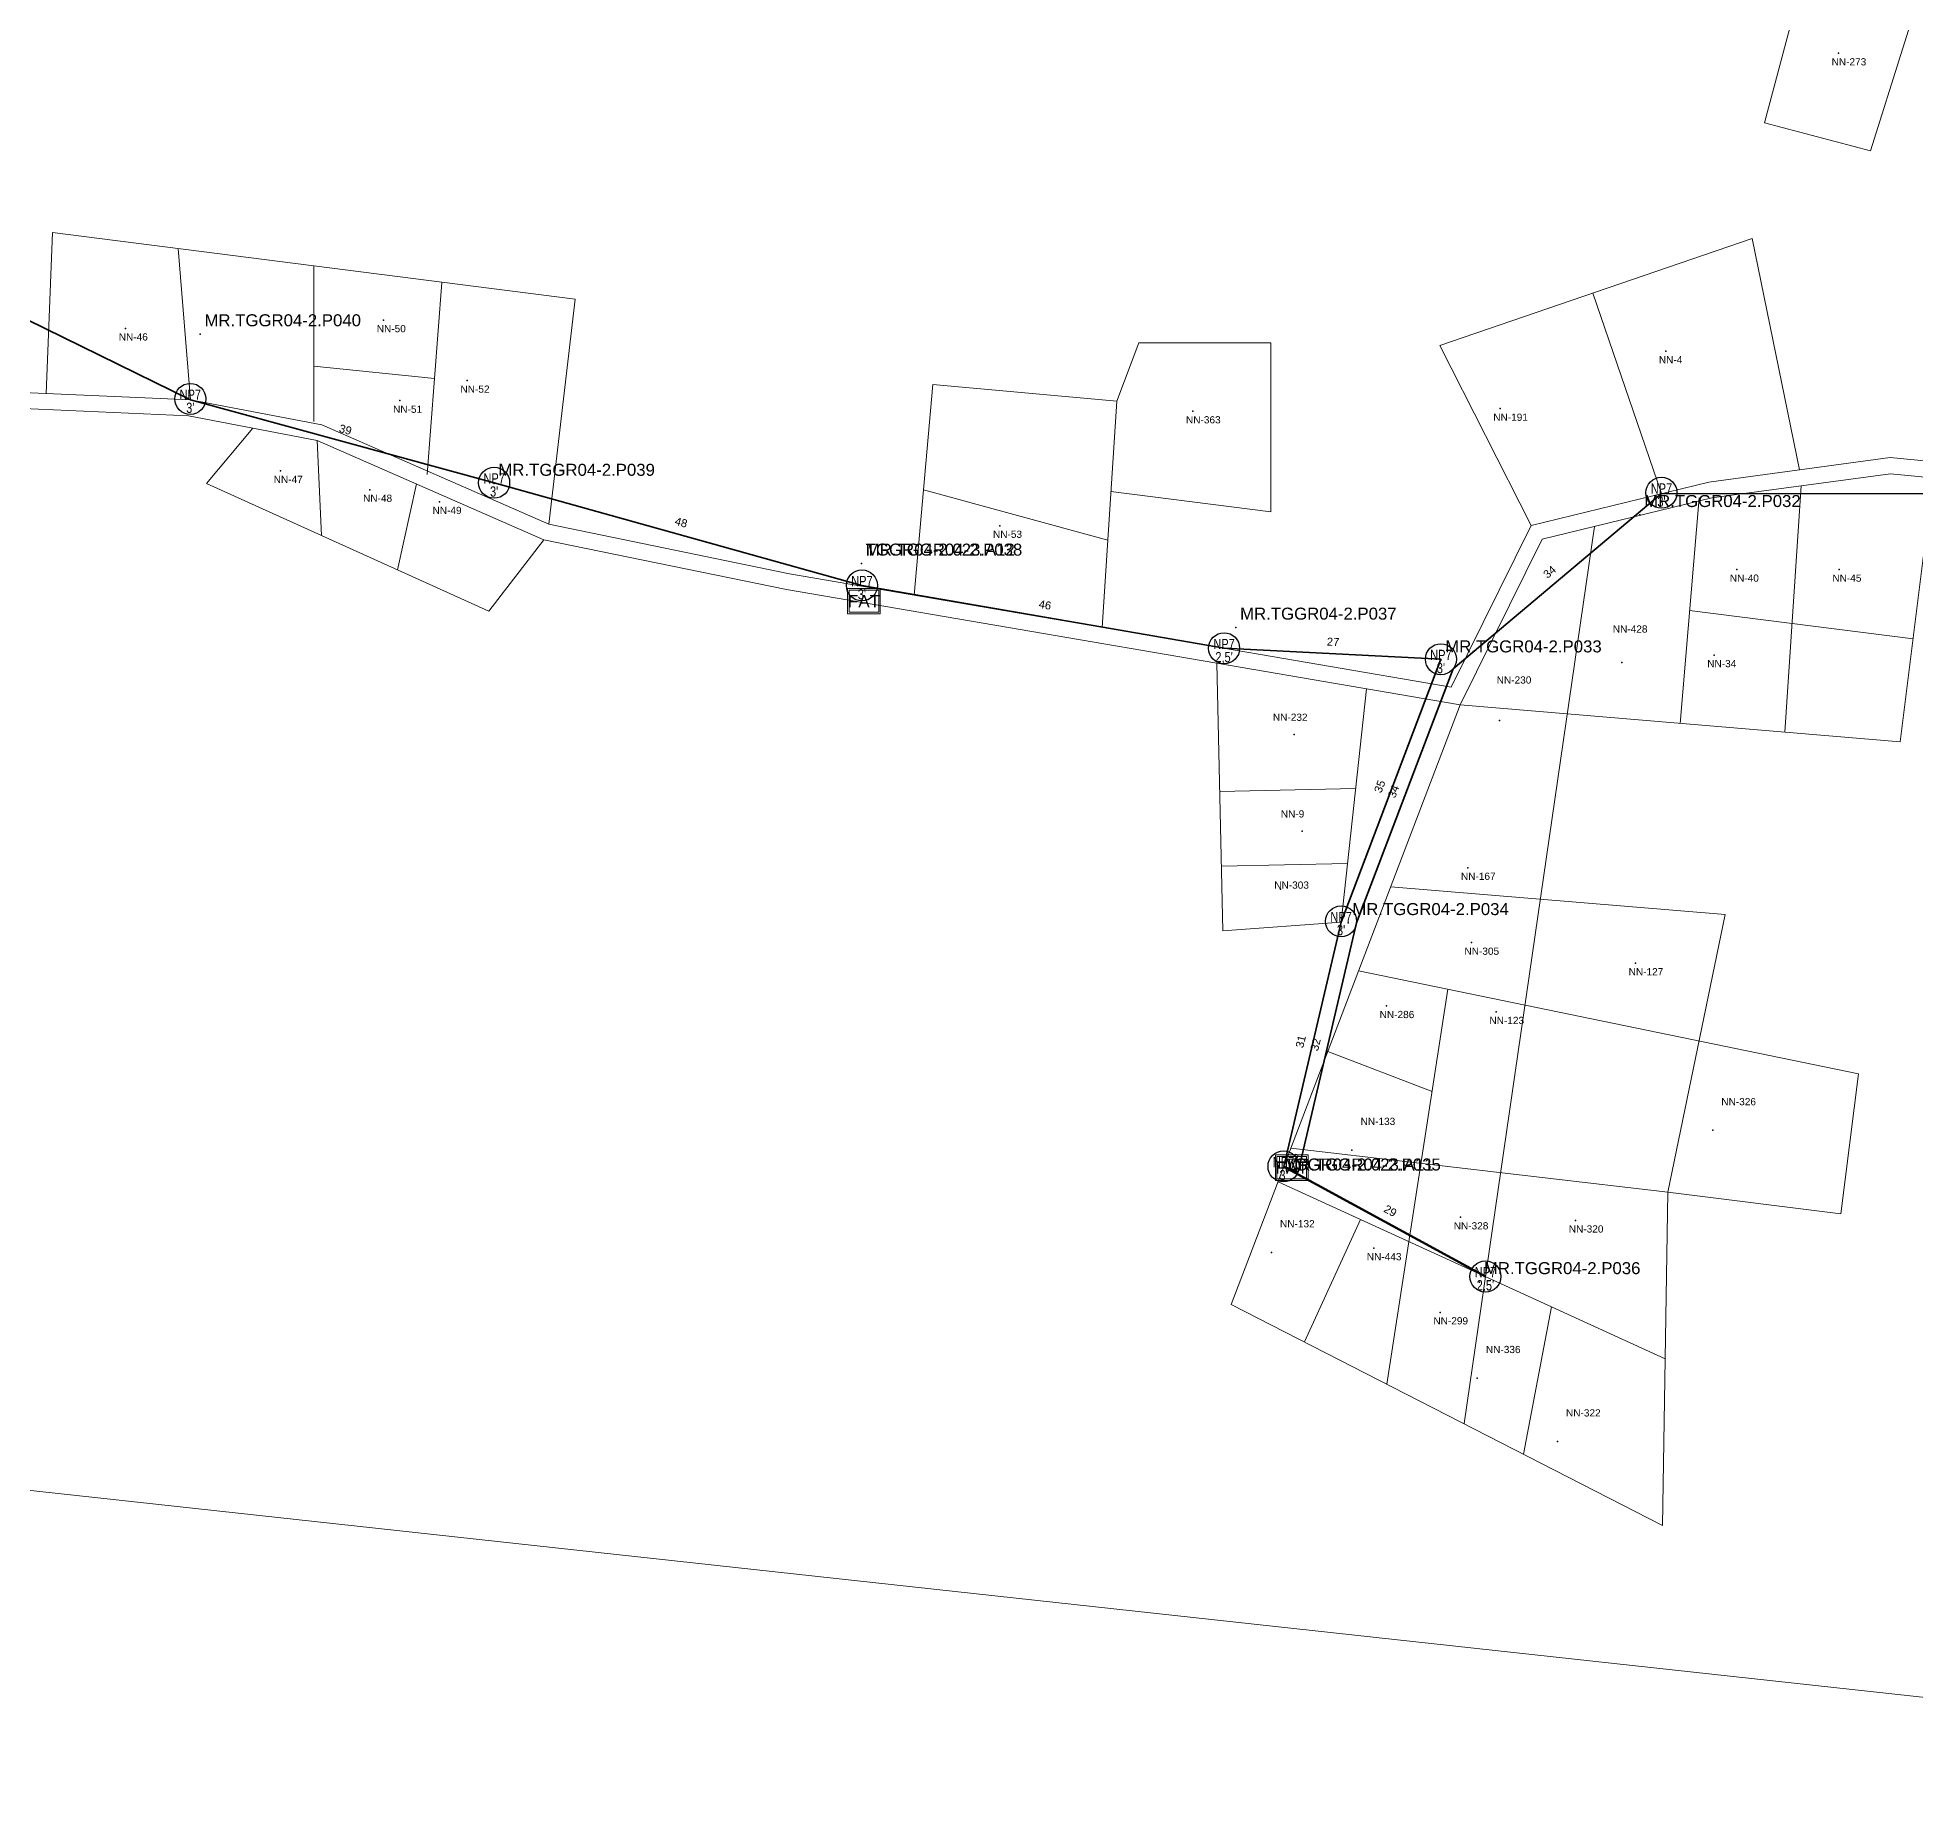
# Model space of a CAD drawing. Header units: metres. Extents: x -2567 to -1147, y 1126 to 2045.
# Drawn here: x -2018.8 to -1784.1, y 1125.7 to 1345.7 of the extents above; entities that cross this region are included whole.
import ezdxf
from ezdxf.enums import TextEntityAlignment as Align

# ---------------------------------------------------------------- set-up
doc = ezdxf.new("R2010")
doc.units = ezdxf.units.M
for name, color, linetype, lineweight in [('BASIC MAP', 7, 'Continuous', 9), ('BOUNDARY FDT 1', 1, 'Continuous', 18), ('FAT', 40, 'Continuous', 9), ('FO 48 CORE', 204, 'Continuous', 35), ('HOME', 7, 'Continuous', 9), ('SLING WIRE FDT 2', 4, 'Continuous', 50)]:
    doc.layers.add(name, color=color, linetype=linetype, lineweight=lineweight)
for name, color, linetype in [('BASIC MAP_PT', 7, 'Continuous'), ('BASIC MAP_PT_NUM', 7, 'Continuous'), ('Home Number RW 01 FDT 2', 6, 'Continuous'), ('Label', 130, 'Continuous'), ('NEW POLE 7m (3 inches) FDT 2', 4, 'Continuous'), ('NEW POLE 7M 2.5INCH FDT 2', 212, 'Continuous')]:
    doc.layers.add(name, color=color, linetype=linetype)
doc.styles.get("Standard").update_dxf_attribs({"font": 'arial.ttf'})
doc.styles.add('Title Block 3', font='dgn003.shx')

# ---------------------------------------------------------------- blocks, each defined once
blk = doc.blocks.new('*U68')
at = {"color": 0, "linetype": 'ByBlock', "lineweight": -2}
blk.add_circle((0, 0), 2.24, dxfattribs=at)
at = {"color": 0, "linetype": 'ByBlock', "lineweight": -2, "style": 'Title Block 3', "width": 0.799091}
for s, p in [('NP7', (0, 0.62)), ("3'", (0, -1.27))]:
    blk.add_text(s, height=1.488, dxfattribs=at).set_placement(p, align=Align.MIDDLE_CENTER)
blk = doc.blocks.new('*U70')
at = {"color": 0, "linetype": 'ByBlock', "lineweight": -2}
blk.add_circle((0, 0), 2.24, dxfattribs=at)
at = {"color": 0, "linetype": 'ByBlock', "lineweight": -2, "style": 'Title Block 3', "width": 0.799091}
for s, p in [('NP7', (0, 0.62)), ("2,5'", (0, -1.27))]:
    blk.add_text(s, height=1.488, dxfattribs=at).set_placement(p, align=Align.MIDDLE_CENTER)

msp = doc.modelspace()

# ---------------------------------------------------------------- linework, layer by layer
at = {"layer": 'BASIC MAP', "lineweight": 0}
for points in [[(-2023.46, 1301.49), (-1999.7, 1300.46), (-1983.27, 1297.33), (-1954.92, 1284.91), (-1924.81, 1278.72), (-1842.15, 1264.57), (-1832.14, 1284.78), (-1809.93, 1290.18), (-1787.28, 1293.24), (-1750.48, 1289.69), (-1748.25, 1307.09), (-1739.24, 1359.15), (-1734.35, 1366.61), (-1749.49, 1378.66), (-1773.57, 1382.9), (-1788.11, 1385.52), (-1787.78, 1394.07), (-1791.5, 1394.76), (-1826.93, 1387.92), (-1835.29, 1387.25), (-1852.6, 1392.87), (-1861.18, 1393.99), (-1873.94, 1390.59), (-1890.46, 1378.78)], [(-2024.35, 1299.53), (-1999.94, 1298.47), (-1983.87, 1295.4), (-1955.53, 1282.99), (-1925.19, 1276.75), (-1841.02, 1262.34), (-1830.76, 1283.05), (-1809.55, 1288.21), (-1787.24, 1291.23), (-1748.75, 1287.51), (-1704.6, 1279.77), (-1687.22, 1288.6), (-1655.66, 1286.78), (-1642.09, 1284.34), (-1635.84, 1272.01), (-1631.27, 1255.41), (-1631.4, 1238.92), (-1525.95, 1230.07), (-1534.57, 1189.51), (-1536.35, 1155.98)]]:
    msp.add_lwpolyline(points, dxfattribs=at)
at = {"layer": 'BASIC MAP_PT'}
for p in [(-1793.74, 1343.76), (-1975.56, 1310.42), (-2007.79, 1309.39), (-1998.47, 1308.67), (-1815.32, 1306.54), (-1965.09, 1302.86), (-1973.52, 1300.36), (-1874.43, 1299.03), (-1836.02, 1299.36), (-1988.43, 1291.59), (-1977.26, 1289.23), (-1961.74, 1289.99), (-1968.58, 1287.72), (-1818.55, 1286.09), (-1898.54, 1284.73), (-1915.83, 1280.02), (-1915.83, 1280.02), (-1806.46, 1279.26), (-1793.64, 1279.26), (-1869.05, 1272.02), (-1843.42, 1267.93), (-1820.82, 1267.64), (-1809.28, 1268.57), (-1836.1, 1260.39), (-1861.75, 1258.66), (-1860.76, 1246.59), (-1840.06, 1242), (-1863.47, 1239.31), (-1855.03, 1235.11), (-1839.62, 1232.65), (-1819.1, 1230.08), (-1850.22, 1224.74), (-1836.5, 1224), (-1809.46, 1209.2), (-1854.54, 1206.73), (-1863.53, 1203.2), (-1863.53, 1203.2), (-1840.96, 1198.33), (-1826.59, 1197.95), (-1864.61, 1193.95), (-1851.82, 1194.48), (-1838.58, 1190.25), (-1843.5, 1186.46), (-1838.88, 1178.24), (-1828.87, 1170.32)]:
    msp.add_point(p, dxfattribs=at)
at = {"layer": 'BOUNDARY FDT 1'}
msp.add_lwpolyline([(-1660.23, 1639.76), (-1481.41, 1443.99), (-1667.34, 1125.73), (-2420.4, 1207.97), (-2566.74, 1457.4), (-2517.96, 1564.7), (-2246.18, 1543.79), (-1660.23, 1639.76)], dxfattribs=at)
at = {"layer": 'FAT', "transparency": 16777216, "flags": 128}
for points in [[(-1917.57, 1273.72), (-1913.48, 1273.72), (-1913.48, 1276.88), (-1917.57, 1276.88)], [(-1917.37, 1273.92), (-1913.68, 1273.92), (-1913.68, 1276.68), (-1917.37, 1276.68)], [(-1864.11, 1202.95), (-1860.02, 1202.95), (-1860.02, 1206.12), (-1864.11, 1206.12)], [(-1863.91, 1203.15), (-1860.22, 1203.15), (-1860.22, 1205.92), (-1863.91, 1205.92)]]:
    msp.add_lwpolyline(points, close=True, dxfattribs=at)
at = {"layer": 'FO 48 CORE'}
msp.add_lwpolyline([(-1738.31, 1352.89), (-1743.41, 1323.3), (-1748.34, 1290.68), (-1702.03, 1284.22), (-1702.31, 1282.15), (-1748.89, 1288.66), (-1815.86, 1288.74), (-1841.88, 1266.86), (-1853.97, 1235.12), (-1861.27, 1204.01), (-1863.04, 1204.69), (-1855.89, 1235.2), (-1843.42, 1268.05), (-1870.52, 1269.42), (-1915.78, 1277.28), (-1961.74, 1290.11), (-1999.7, 1300.46), (-2042.94, 1321.65)], dxfattribs=at)
at = {"layer": 'HOME'}
for points in [[(-1773.57, 1382.9), (-1789.75, 1331.55), (-1802.99, 1335.05), (-1796.21, 1360.54)], [(-1832.14, 1284.78), (-1843.55, 1307.26), (-1804.54, 1320.63), (-1798.6, 1291.71)], [(-1815.86, 1288.74), (-1824.45, 1313.8)], [(-1800.46, 1258.94), (-1798.4, 1289.72)], [(-1781.89, 1290.71), (-1786.03, 1257.73)], [(-1813.52, 1260.04), (-1811.16, 1288.21)], [(-1840.53, 1172.56), (-1824.22, 1284.64)], [(-1812.34, 1274.13), (-1784.41, 1270.62)], [(-1870.66, 1234.12), (-1871.41, 1267.55)], [(-1870.66, 1234.12), (-1870.66, 1234.12), (-1855.89, 1235.2), (-1852.72, 1264.35)], [(-1841.02, 1262.34), (-1869.62, 1187.46)], [(-1841.02, 1262.34), (-1786.03, 1257.73)], [(-1854.08, 1251.89), (-1871.05, 1251.51)], [(-1855.09, 1242.55), (-1870.84, 1242.2)], [(-1849.7, 1239.61), (-1807.88, 1236.15), (-1815.05, 1201.49), (-1862.17, 1206.96)], [(-1791.24, 1216.27), (-1853.71, 1229.11)], [(-1850.18, 1177.5), (-1842.56, 1226.82)], [(-1844.53, 1214.07), (-1857.56, 1219.05)], [(-1791.24, 1216.27), (-1793.43, 1198.78), (-1815.05, 1201.49), (-1815.73, 1159.84), (-1869.62, 1187.46)], [(-1863.77, 1202.77), (-1815.39, 1180.67)], [(-1860.45, 1182.77), (-1853.46, 1198.06)], [(-1833.1, 1168.75), (-1829.59, 1187.16)]]:
    msp.add_lwpolyline(points, dxfattribs=at)
at = {"layer": 'HOME', "lineweight": 0}
for points in [[(-2017.73, 1301.24), (-2016.94, 1321.35), (-1951.62, 1313.02), (-1954.92, 1284.91)], [(-2001.22, 1319.35), (-1999.7, 1300.46)], [(-1984.28, 1317.19), (-1984.28, 1297.76)], [(-1968.27, 1315.14), (-1970.13, 1291.12)], [(-1884.67, 1288.99), (-1884.67, 1288.99), (-1864.67, 1286.48), (-1864.67, 1307.58), (-1881.19, 1307.58), (-1883.94, 1300.31)], [(-1969.2, 1303.13), (-1984.28, 1304.68)], [(-1909.24, 1276.05), (-1906.9, 1302.36), (-1883.94, 1300.31), (-1885.76, 1272.03)], [(-1991.9, 1296.94), (-1997.7, 1290.01), (-1962.39, 1274.04), (-1955.53, 1282.99)], [(-1983.87, 1295.4), (-1983.3, 1283.5)], [(-1971.43, 1289.96), (-1973.81, 1279.21)], [(-1908.07, 1289.2), (-1885.06, 1282.94)]]:
    msp.add_lwpolyline(points, dxfattribs=at)
at = {"layer": 'SLING WIRE FDT 2'}
msp.add_lwpolyline([(-1863.09, 1204.69), (-1837.86, 1190.94)], dxfattribs=at)

# ---------------------------------------------------------------- block references
at = {"layer": 'NEW POLE 7m (3 inches) FDT 2', "xscale": 0.866141732282704, "yscale": 0.866141732282704, "zscale": 0.866141732282704}
for p in [(-1999.71, 1300.57), (-1961.74, 1290.11), (-1815.86, 1288.85), (-1915.78, 1277.28), (-1843.42, 1268.05), (-1855.9, 1235.31), (-1863.09, 1204.69)]:
    msp.add_blockref('*U68', p, dxfattribs=at)
at = {"layer": 'NEW POLE 7M 2.5INCH FDT 2', "xscale": 0.866141732282704, "yscale": 0.866141732282704, "zscale": 0.866141732282704}
for p in [(-1870.52, 1269.42), (-1837.86, 1190.94)]:
    msp.add_blockref('*U70', p, dxfattribs=at)

# ---------------------------------------------------------------- texts
at = {"layer": 'BASIC MAP_PT_NUM'}
for s, p in [('TGGR04-2.023.A12', (-1915.3, 1280.55)), ('TGGR04-2.023.A11', (-1863, 1203.73))]:
    msp.add_text(s, height=1.5, dxfattribs=at).set_placement(p, align=Align.BOTTOM_LEFT)
at = {"layer": 'FAT', "color": 0, "transparency": 16777216, "flags": 2}
for p in [(-1915.52, 1275.3), (-1862.07, 1204.54)]:
    msp.add_attdef('FAT', text='16', height=1.536, dxfattribs=at).set_placement(p, align=Align.MIDDLE)
at = {"layer": 'Home Number RW 01 FDT 2'}
for s, p in [('NN-273', (-1794.6, 1341.97)), ('NN-50', (-1976.41, 1308.64)), ('NN-46', (-2008.65, 1307.6)), ('NN-4', (-1816.18, 1304.75)), ('NN-52', (-1965.95, 1301.08)), ('NN-51', (-1974.37, 1298.57)), ('NN-363', (-1875.28, 1297.25)), ('NN-191', (-1836.88, 1297.57)), ('NN-47', (-1989.29, 1289.8)), ('NN-48', (-1978.12, 1287.45)), ('NN-49', (-1969.44, 1285.93)), ('NN-53', (-1899.4, 1282.95)), ('NN-40', (-1807.32, 1277.47)), ('NN-45', (-1794.5, 1277.47)), ('NN-428', (-1821.94, 1271.11)), ('NN-34', (-1810.14, 1266.79)), ('NN-230', (-1836.45, 1264.74)), ('NN-232', (-1864.42, 1260.09)), ('NN-9', (-1863.43, 1248.01)), ('NN-303', (-1864.25, 1239.12)), ('NN-167', (-1840.92, 1240.22)), ('NN-305', (-1840.48, 1230.86)), ('NN-127', (-1819.96, 1228.29)), ('NN-286', (-1851.08, 1222.95)), ('NN-123', (-1837.36, 1222.21)), ('NN-326', (-1808.38, 1212.06)), ('NN-133', (-1853.46, 1209.6)), ('NN-132', (-1863.53, 1196.81)), ('NN-328', (-1841.82, 1196.55)), ('NN-320', (-1827.44, 1196.16)), ('NN-443', (-1852.68, 1192.69)), ('NN-299', (-1844.36, 1184.68)), ('NN-336', (-1837.8, 1181.1)), ('NN-322', (-1827.79, 1173.18))]:
    msp.add_text(s, height=0.9, dxfattribs=at).set_placement(p, align=Align.BOTTOM_LEFT)
at = {"layer": 'Label', "char_height": 1, "attachment_point": 8}
for s, insert, rotation in [('39', (-1980.46, 1296.25), 344.7403), ('48', (-1938.5, 1284.66), 344.4116), ('34', (-1829.51, 1278.57), 40.0454), ('46', (-1892.98, 1274.34), 350.1488), ('27', (-1856.92, 1269.73), 357.0905), ('35', (-1850.59, 1251.98), 69.2038), ('34', (-1848.86, 1251.35), 69.1558), ('31', (-1860.44, 1220.17), 76.8155), ('32', (-1858.59, 1219.8), 76.7905), ('2', (-1861.8, 1205.29), 339.0919), ('29', (-1849.99, 1198.69), 331.3967)]:
    msp.add_mtext(s, dxfattribs=dict(at, insert=insert, rotation=rotation))
at = {"layer": 'NEW POLE 7m (3 inches) FDT 2'}
for s, p in [('MR.TGGR04-2.P040', (-1997.94, 1309.2)), ('MR.TGGR04-2.P039', (-1961.21, 1290.52)), ('MR.TGGR04-2.P032', (-1818.02, 1286.62)), ('MR.TGGR04-2.P038', (-1915.3, 1280.55)), ('MR.TGGR04-2.P033', (-1842.89, 1268.46)), ('MR.TGGR04-2.P034', (-1854.5, 1235.64)), ('MR.TGGR04-2.P035', (-1863, 1203.73))]:
    msp.add_text(s, height=1.5, dxfattribs=at).set_placement(p, align=Align.BOTTOM_LEFT)
at = {"layer": 'NEW POLE 7M 2.5INCH FDT 2'}
for s, p in [('MR.TGGR04-2.P037', (-1868.52, 1272.55)), ('MR.TGGR04-2.P036', (-1838.05, 1190.78))]:
    msp.add_text(s, height=1.5, dxfattribs=at).set_placement(p, align=Align.BOTTOM_LEFT)

doc.saveas('drawing.dxf')
